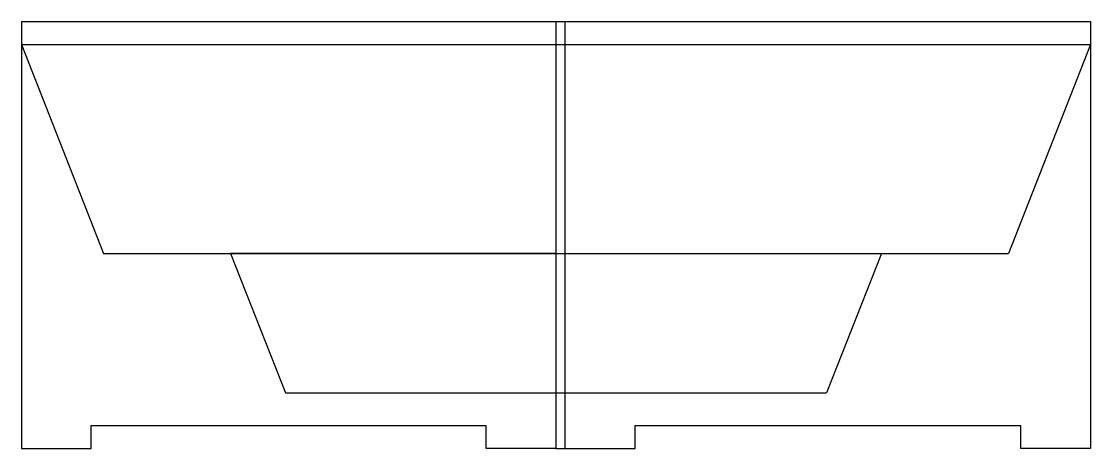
# Model space of a CAD drawing. Header units: millimetres. Extents: x 722.55 to 724.85, y 756.86 to 757.78.
import ezdxf

# ---------------------------------------------------------------- set-up
doc = ezdxf.new("R2010")
doc.units = ezdxf.units.MM
doc.layers.add('Acqualife', color=3, linetype='Continuous')

msp = doc.modelspace()

# ---------------------------------------------------------------- linework, layer by layer
at = {"layer": 'Acqualife'}
for p, q in [((722.5487, 757.7807), (724.8487, 757.7807)), ((722.5487, 757.7807), (722.5487, 757.7307)), ((722.5487, 757.7807), (723.6987, 757.7807)), ((724.8487, 757.7807), (724.8487, 757.7307)), ((722.5487, 757.7307), (724.8487, 757.7307))]:
    msp.add_line(p, q, dxfattribs=at)
at = {"layer": 'Acqualife', "color": 2}
for p, q in [((723.6987, 757.7807), (723.6987, 756.8607)), ((723.7187, 756.8607), (723.7187, 757.7807)), ((722.5487, 757.7307), (722.7256, 757.2807)), ((722.5487, 757.7307), (722.5487, 756.8607)), ((724.8487, 757.7307), (724.6718, 757.2807)), ((724.8487, 757.7307), (724.8487, 756.8607)), ((722.7256, 757.2807), (724.6718, 757.2807)), ((723.6987, 757.2807), (722.9987, 757.2807)), ((722.9987, 757.2807), (723.1166, 756.9807)), ((723.6987, 757.2807), (724.3987, 757.2807)), ((724.3987, 757.2807), (724.2808, 756.9807)), ((723.1166, 756.9807), (724.2808, 756.9807)), ((722.6987, 756.8607), (722.6987, 756.9107)), ((722.6987, 756.9107), (723.5487, 756.9107)), ((723.5487, 756.8607), (723.5487, 756.9107)), ((723.8687, 756.8607), (723.8687, 756.9107)), ((723.8687, 756.9107), (724.6987, 756.9107)), ((724.6987, 756.8607), (724.6987, 756.9107)), ((722.5487, 756.8607), (722.6987, 756.8607)), ((722.5487, 756.8607), (722.6987, 756.8607)), ((723.6987, 756.8607), (723.5487, 756.8607)), ((723.6987, 756.8607), (723.7187, 756.8607)), ((723.7187, 756.8607), (723.8687, 756.8607)), ((724.8487, 756.8607), (724.6987, 756.8607))]:
    msp.add_line(p, q, dxfattribs=at)

doc.saveas('drawing.dxf')
